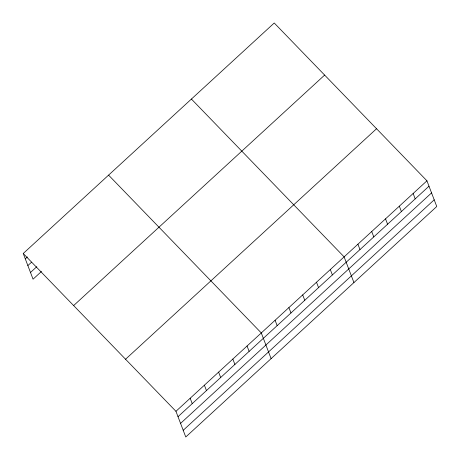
<?xml version="1.0" encoding="UTF-8"?>
<svg xmlns="http://www.w3.org/2000/svg" width="460" height="460" viewBox="0 0 460 460"><rect width="100%" height="100%" fill="white"/><g stroke="black" fill="none" stroke-linecap="round" stroke-linejoin="round"><path stroke-width="0.69" d="M23.241 253.494L274.235 23L426.943 180.814L436.758 206.505L185.765 437L175.95 411.309L23.241 253.494L33.057 279.185L41.48 271.446M25.3 258.877L27.404 256.939M27.859 265.575L31.544 262.194M30.498 272.481L36.817 266.679M73.64 305.572L324.634 75.078M125.557 359.231L376.55 128.737M175.95 411.309L426.943 180.814M178.008 416.691L429.002 186.196M180.567 423.395L431.56 192.901M183.201 430.296L434.2 199.807M191.412 99.061L344.12 256.881L353.93 282.572M108.583 175.128L261.291 332.942L271.101 358.633M413.143 193.493L415.196 198.875M399.337 206.172L401.39 211.554M385.532 218.845L387.584 224.233M371.726 231.524L373.784 236.906M357.92 244.202L359.979 249.584M330.315 269.554L332.367 274.936M316.509 282.233L318.561 287.615M302.703 294.912L304.761 300.294M288.897 307.585L290.956 312.972M275.097 320.263L277.15 325.645M247.066 346L249.124 351.388M232.846 359.065L234.899 364.447M218.621 372.123L220.679 377.51M204.395 385.187L206.454 390.569M190.175 398.245L192.228 403.633"/></g></svg>
